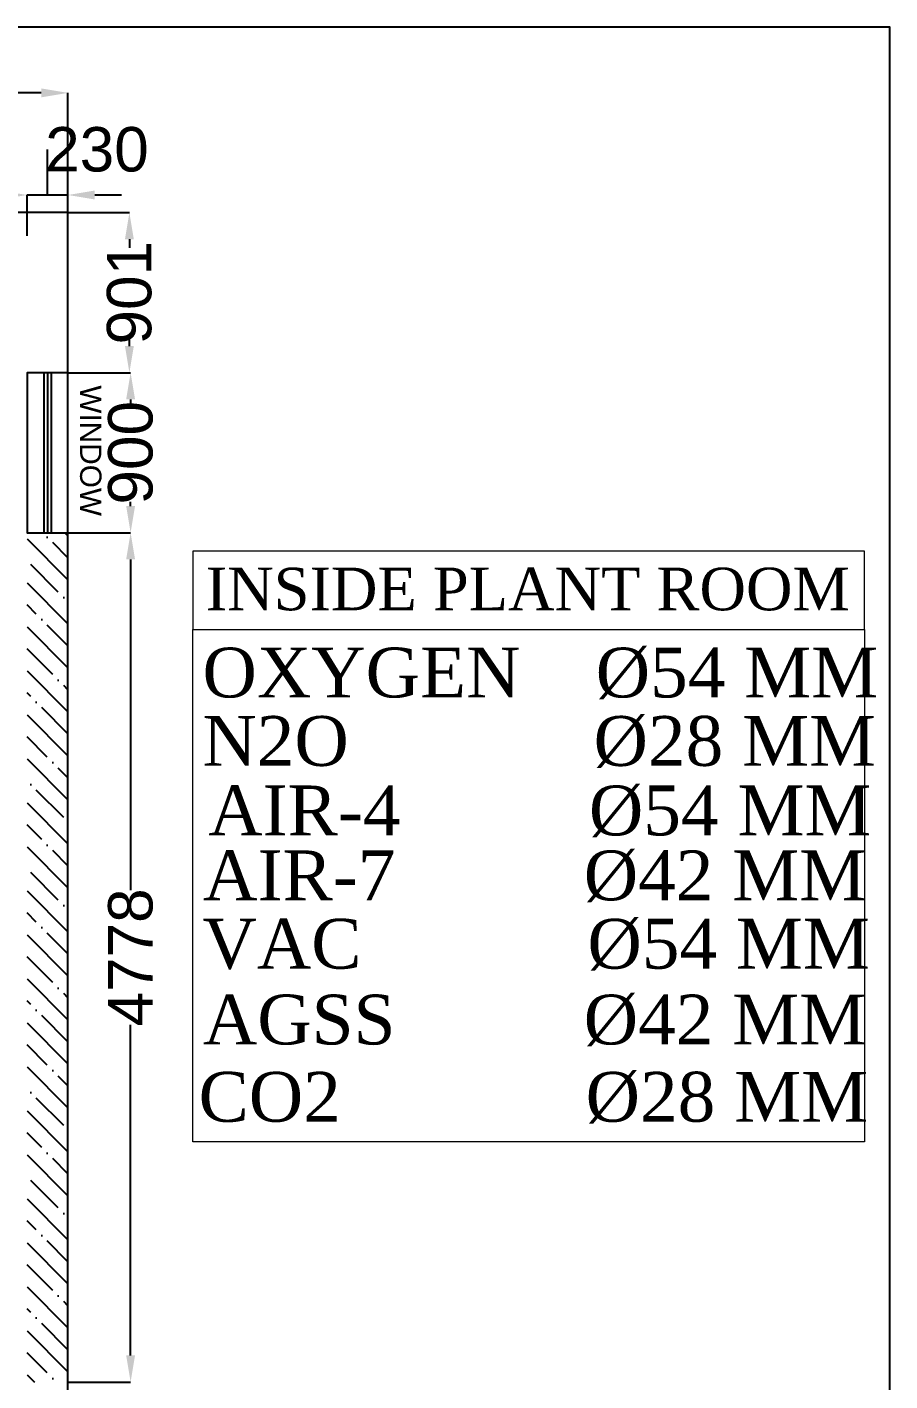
# Model space of a CAD drawing. Header units: metres. Extents: x 11749222 to 11901021, y -3863762 to -3708780.
# Drawn here: x 11757535 to 11762386, y -3717786 to -3710170 of the extents above; entities that cross this region are included whole.
import ezdxf

# ---------------------------------------------------------------- set-up
doc = ezdxf.new("R2010")
doc.units = ezdxf.units.M
doc.header["$MEASUREMENT"] = 0
doc.header["$PDMODE"] = 35
doc.layers.get('Defpoints').update_dxf_attribs({"color": 251, "linetype": 'CONTINUOUS'})
for name, color, linetype in [('dim ref', 251, 'CONTINUOUS'), ('HS', 251, 'CONTINUOUS'), ('I-REVISION 6', 8, 'CONTINUOUS'), ('Model-Front', 7, 'CONTINUOUS')]:
    doc.layers.add(name, color=color, linetype=linetype)
doc.layers.add('MEDI O2', color=3, linetype='CONTINUOUS', lineweight=25)
doc.layers.add('MGPS', color=123, linetype='CONTINUOUS', lineweight=13)
doc.styles.add('0_RM-NM', font='arial.ttf')
doc.styles.add('Scale M 75', font='times.ttf', dxfattribs={"height": 125})
doc.styles.add('style3', font='arial.ttf', dxfattribs={"height": 200})
doc.dimstyles.new('Scale 50', dxfattribs={"dimscale": 0, "dimtxt": 200, "dimasz": 150, "dimexe": 0, "dimexo": 0.1, "dimgap": 0, "dimtad": 0, "dimtoh": 1, "dimdec": 0, "dimzin": 0, "dimdsep": 46, "dimtxsty": '0_RM-NM', "dimcen": 0, "dimdle": 100, "dimclrd": 204, "dimclre": 212, "dimclrt": 224, "dimadec": 0, "dimazin": 0, "dimtfac": 1, "dimtdec": 0, "dimtofl": 0, "dimtmove": 1, "dimatfit": 3, "dimfxl": 0.15, "dimtolj": 1, "dimtzin": 0, "dimlwe": -1, "dimarcsym": 0})

# ---------------------------------------------------------------- blocks, each defined once
blk = doc.blocks.new('A$C56DD031A')
at = {"layer": 'Model-Front', "color": 152, "true_color": 0x2776bb}
blk.add_lwpolyline([(0, 230), (0, 0), (900, 0), (900, 230)], close=True, dxfattribs=at)
for points in [[(0, 135), (900, 135)], [(0, 115), (900, 115)], [(0, 95), (900, 95)]]:
    blk.add_lwpolyline(points, dxfattribs=at)
at = {"layer": 'dim ref', "color": 5, "insert": (70.5, 418.1), "char_height": 120, "width": 1338.76, "attachment_point": 1, "rotation": 359.99947, "style": 'style3'}
blk.add_mtext('WINDOW', dxfattribs=at)
blk = doc.blocks.new('*D37')
at = {"layer": 'Defpoints', "color": 0, "ltscale": 500, "transparency": 16777216}
for p in [(11750764.6, -3710540.5), (11750764.6, -3711213.9), (11757764.6, -3711213.9)]:
    blk.add_point(p, dxfattribs=at)
at = {"layer": 'MEDI O2', "color": 212, "ltscale": 500, "transparency": 16777216}
for p, q in [((11750764.6, -3711213.8), (11750764.6, -3710540.5)), ((11757764.6, -3711213.8), (11757764.6, -3710540.5))]:
    blk.add_line(p, q, dxfattribs=at)
at = {"layer": 'MEDI O2', "color": 204, "lineweight": -2, "ltscale": 500, "transparency": 16777216}
for p, q in [((11750914.6, -3710540.5), (11754264.6, -3710540.5)), ((11757614.6, -3710540.5), (11755008.3, -3710540.5))]:
    blk.add_line(p, q, dxfattribs=at)
at = {"layer": 'MEDI O2', "color": 204, "ltscale": 500, "transparency": 16777216}
for points in [[(11750914.6, -3710515.5), (11750914.6, -3710565.5), (11750764.6, -3710540.5)], [(11757614.6, -3710515.5), (11757614.6, -3710565.5), (11757764.6, -3710540.5)]]:
    blk.add_solid(points, dxfattribs=at)
at = {"layer": 'MEDI O2', "color": 224, "ltscale": 500, "transparency": 16777216, "insert": (11754636.5, -3710540.5), "char_height": 250, "attachment_point": 5, "style": '0_RM-NM'}
blk.add_mtext('\\A1;7000', dxfattribs=at)
blk = doc.blocks.new('*D38')
at = {"layer": 'Defpoints', "color": 0, "ltscale": 500, "transparency": 16777216}
for p in [(11757764.6, -3711114.8), (11757534.6, -3711344.8), (11757764.6, -3711344.8)]:
    blk.add_point(p, dxfattribs=at)
at = {"layer": 'MEDI O2', "color": 204, "lineweight": -2, "ltscale": 500, "transparency": 16777216}
for p, q in [((11757649.6, -3711114.8), (11757649.6, -3710859.4)), ((11757384.6, -3711114.8), (11757234.6, -3711114.8)), ((11757534.6, -3711114.8), (11757764.6, -3711114.8)), ((11757914.6, -3711114.8), (11758064.6, -3711114.8))]:
    blk.add_line(p, q, dxfattribs=at)
at = {"layer": 'MEDI O2', "color": 212, "ltscale": 500, "transparency": 16777216}
for p, q in [((11757534.6, -3711344.7), (11757534.6, -3711114.8)), ((11757764.6, -3711344.7), (11757764.6, -3711114.8))]:
    blk.add_line(p, q, dxfattribs=at)
at = {"layer": 'MEDI O2', "color": 204, "ltscale": 500, "transparency": 16777216}
for points in [[(11757384.6, -3711089.8), (11757384.6, -3711139.8), (11757534.6, -3711114.8)], [(11757914.6, -3711089.8), (11757914.6, -3711139.8), (11757764.6, -3711114.8)]]:
    blk.add_solid(points, dxfattribs=at)
at = {"layer": 'MEDI O2', "color": 224, "ltscale": 500, "transparency": 16777216, "insert": (11757927.5, -3710859.4), "char_height": 250, "attachment_point": 5, "style": '0_RM-NM'}
blk.add_mtext('\\A1;230', dxfattribs=at)
blk = doc.blocks.new('*D46')
at = {"layer": 'Defpoints', "color": 0, "ltscale": 500, "transparency": 16777216}
for p in [(11757764.6, -3711213.9), (11757764.6, -3712114.8), (11758109.8, -3712114.8)]:
    blk.add_point(p, dxfattribs=at)
at = {"layer": 'MEDI O2', "color": 212, "ltscale": 500, "transparency": 16777216}
for p, q in [((11757764.7, -3711213.9), (11758109.8, -3711213.9)), ((11757764.7, -3712114.8), (11758109.8, -3712114.8))]:
    blk.add_line(p, q, dxfattribs=at)
at = {"layer": 'MEDI O2', "color": 204, "lineweight": -2, "ltscale": 500, "transparency": 16777216}
for p, q in [((11758109.8, -3711363.9), (11758109.8, -3711412.3)), ((11758109.8, -3711964.8), (11758109.8, -3711916.4))]:
    blk.add_line(p, q, dxfattribs=at)
at = {"layer": 'MEDI O2', "color": 204, "ltscale": 500, "transparency": 16777216}
for points in [[(11758084.8, -3711363.9), (11758134.8, -3711363.9), (11758109.8, -3711213.9)], [(11758084.8, -3711964.8), (11758134.8, -3711964.8), (11758109.8, -3712114.8)]]:
    blk.add_solid(points, dxfattribs=at)
at = {"layer": 'MEDI O2', "color": 224, "ltscale": 500, "transparency": 16777216, "insert": (11758109.8, -3711664.4), "char_height": 250, "attachment_point": 5, "rotation": 90, "style": '0_RM-NM'}
blk.add_mtext('\\A1;901', dxfattribs=at)
blk = doc.blocks.new('*D47')
at = {"layer": 'Defpoints', "color": 0, "ltscale": 500, "transparency": 16777216}
for p in [(11757764.6, -3713014.8), (11757764.6, -3717792.7), (11758116.7, -3717792.7)]:
    blk.add_point(p, dxfattribs=at)
at = {"layer": 'MEDI O2', "color": 212, "ltscale": 500, "transparency": 16777216}
for p, q in [((11757764.7, -3713014.8), (11758116.7, -3713014.8)), ((11757764.7, -3717792.7), (11758116.7, -3717792.7))]:
    blk.add_line(p, q, dxfattribs=at)
at = {"layer": 'MEDI O2', "color": 204, "lineweight": -2, "ltscale": 500, "transparency": 16777216}
for p, q in [((11758116.7, -3713164.8), (11758116.7, -3715025.2)), ((11758116.7, -3717642.7), (11758116.7, -3715782.3))]:
    blk.add_line(p, q, dxfattribs=at)
at = {"layer": 'MEDI O2', "color": 204, "ltscale": 500, "transparency": 16777216}
for points in [[(11758091.7, -3713164.8), (11758141.7, -3713164.8), (11758116.7, -3713014.8)], [(11758091.7, -3717642.7), (11758141.7, -3717642.7), (11758116.7, -3717792.7)]]:
    blk.add_solid(points, dxfattribs=at)
at = {"layer": 'MEDI O2', "color": 224, "ltscale": 500, "transparency": 16777216, "insert": (11758116.7, -3715403.8), "char_height": 250, "attachment_point": 5, "rotation": 90, "style": '0_RM-NM'}
blk.add_mtext('\\A1;4778', dxfattribs=at)
blk = doc.blocks.new('*D55')
at = {"layer": 'Defpoints', "color": 0, "ltscale": 500, "transparency": 16777216}
for p in [(11757764.6, -3712114.8), (11757764.6, -3713014.8), (11758116.7, -3713014.8)]:
    blk.add_point(p, dxfattribs=at)
at = {"layer": 'MEDI O2', "color": 212, "ltscale": 500, "transparency": 16777216}
for p, q in [((11757764.7, -3712114.8), (11758116.7, -3712114.8)), ((11757764.7, -3713014.8), (11758116.7, -3713014.8))]:
    blk.add_line(p, q, dxfattribs=at)
at = {"layer": 'MEDI O2', "color": 204, "lineweight": -2, "ltscale": 500, "transparency": 16777216}
for p, q in [((11758116.7, -3712264.8), (11758116.7, -3712289)), ((11758116.7, -3712864.8), (11758116.7, -3712840.5))]:
    blk.add_line(p, q, dxfattribs=at)
at = {"layer": 'MEDI O2', "color": 204, "ltscale": 500, "transparency": 16777216}
for points in [[(11758091.7, -3712264.8), (11758141.7, -3712264.8), (11758116.7, -3712114.8)], [(11758091.7, -3712864.8), (11758141.7, -3712864.8), (11758116.7, -3713014.8)]]:
    blk.add_solid(points, dxfattribs=at)
at = {"layer": 'MEDI O2', "color": 224, "ltscale": 500, "transparency": 16777216, "insert": (11758116.7, -3712564.8), "char_height": 250, "attachment_point": 5, "rotation": 90, "style": '0_RM-NM'}
blk.add_mtext('\\A1;900', dxfattribs=at)

msp = doc.modelspace()

# ---------------------------------------------------------------- hatches: boundary and pattern name
at = {"layer": 'HS', "ltscale": 500, "true_color": 0x636466}
h = msp.add_hatch(dxfattribs=at)
h.set_pattern_fill('ANSI35', color=251, scale=700, angle=450)
h.set_pattern_definition([(135, (8051864.42, -15065749.04), (-123.7436867, -123.7436867), []), (135, (8051864.42, -15065625.3), (-123.7436867, -123.7436867), [218.75, -43.75, 0, -43.75])])
edge = h.paths.add_edge_path()
edge.add_line((11757534.6, -3717793.2), (11757764.6, -3717792.2))
edge.add_line((11757764.6, -3717792.2), (11757764.6, -3713014.8))
edge.add_line((11757764.6, -3713014.8), (11757534.6, -3713014.8))
edge.add_line((11757534.6, -3713014.8), (11757534.6, -3717792.7))

# ---------------------------------------------------------------- linework, layer by layer
at = {"layer": 'I-REVISION 6', "color": 7}
msp.add_lwpolyline([(11749222.3, -3710170.2), (11749222.3, -3728787.2), (11762385.8, -3728787.2), (11762385.8, -3710170.2)], close=True, dxfattribs=at)
at = {"layer": 'MEDI O2', "color": 8, "ltscale": 500}
msp.add_lwpolyline([(11755270.7, -3711213.3), (11750764.6, -3711213.3), (11750764.6, -3727213.3), (11757764.6, -3727213.3), (11757764.6, -3711213.3), (11757270.7, -3711213.3)], dxfattribs=at)
at = {"layer": 'MGPS', "color": 206, "lineweight": 9}
for points in [[(11758467.2, -3713559), (11762242.1, -3713559), (11762242.1, -3713117.5), (11758467.2, -3713117.5)], [(11758467.2, -3713559), (11762242.1, -3713559), (11762242.1, -3716441), (11758467.2, -3716441)]]:
    msp.add_lwpolyline(points, close=True, dxfattribs=at)

# ---------------------------------------------------------------- block references
at = {"layer": 'MEDI O2', "ltscale": 500, "rotation": 270}
msp.add_blockref('A$C56DD031A', (11757534.6, -3712114.8), dxfattribs=at)

# ---------------------------------------------------------------- texts
at = {"layer": 'MGPS', "color": 1, "lineweight": 9, "style": 'Scale M 75'}
msp.add_text('INSIDE PLANT ROOM', height=239.731, rotation=0, dxfattribs=at).set_placement((11758539.1, -3713450.8))
at = {"layer": 'MGPS', "color": 7, "lineweight": 9, "style": 'Scale M 75'}
for s, p in [('OXYGEN    Ø54 MM', (11758520.7, -3713941.1)), ('N2O             Ø28 MM', (11758520.1, -3714325.9)), ('AIR-4          Ø54 MM', (11758552.9, -3714716.9)), ('AIR-7          Ø42 MM', (11758524.1, -3715082.1)), ('VAC            Ø54 MM', (11758520.8, -3715466.6)), ('AGSS          Ø42 MM', (11758523.2, -3715893.1)), ('CO2             Ø28 MM', (11758498.8, -3716327.7))]:
    msp.add_text(s, height=280.348, rotation=0, dxfattribs=at).set_placement(p)

# ---------------------------------------------------------------- dimensions: what is measured, and where the dimension line sits
at = {"layer": 'MEDI O2', "ltscale": 500}
dim = msp.add_linear_dim(base=(11750764.6, -3710540.5), p1=(11757764.6, -3711213.9), p2=(11750764.6, -3711213.9), dimstyle='Scale 50', override={"dimscale": 1, "dimtxt": 250}, dxfattribs=at)
dim.commit()
dim.dimension.update_dxf_attribs({"geometry": '*D37', "text_midpoint": (11754636.5, -3710540.5), "dimtype": 160})
dim = msp.add_linear_dim(base=(11757764.6, -3711114.8), p1=(11757534.6, -3711344.8), p2=(11757764.6, -3711344.8), dimstyle='Scale 50', override={"dimscale": 1, "dimtxt": 250}, dxfattribs=at)
dim.commit()
dim.dimension.update_dxf_attribs({"geometry": '*D38', "text_midpoint": (11757649.6, -3710859.4)})
for base, p1, p2, picture, middle in [((11758109.8, -3712114.8), (11757764.6, -3711213.9), (11757764.6, -3712114.8), '*D46', (11758109.8, -3711664.4)), ((11758116.7, -3713014.8), (11757764.6, -3712114.8), (11757764.6, -3713014.8), '*D55', (11758116.7, -3712564.8)), ((11758116.7, -3717792.7), (11757764.6, -3713014.8), (11757764.6, -3717792.7), '*D47', (11758116.7, -3715403.8))]:
    dim = msp.add_linear_dim(base=base, p1=p1, p2=p2, angle=270, dimstyle='Scale 50', override={"dimscale": 1, "dimtxt": 250}, dxfattribs=at)
    dim.commit()
    dim.dimension.update_dxf_attribs({"geometry": picture, "text_midpoint": middle})

doc.saveas('drawing.dxf')
